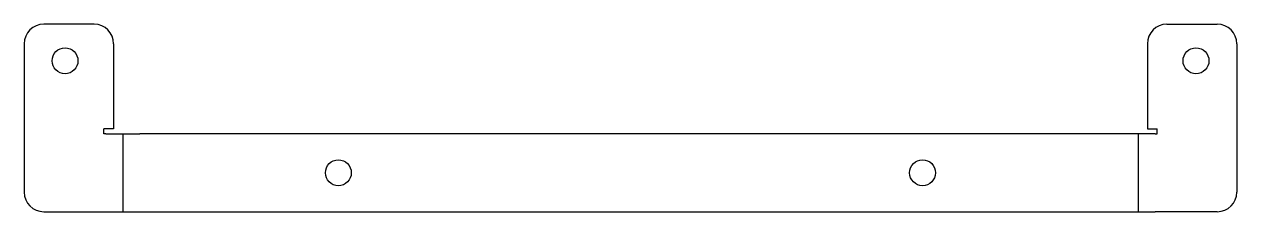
# Model space of a CAD drawing. Header units: inches. Extents: x 4.1 to 16.5, y 7 to 8.9.
import ezdxf

# ---------------------------------------------------------------- set-up
doc = ezdxf.new("R2010")
doc.units = ezdxf.units.IN
doc.header["$LTSCALE"] = 1.21
doc.header["$MEASUREMENT"] = 0
doc.layers.get('0').update_dxf_attribs({"linetype": 'CONTINUOUS'})
doc.layers.add('02___PRT_ALL_AXES', color=7, linetype='CONTINUOUS')

msp = doc.modelspace()

# ---------------------------------------------------------------- linework, layer by layer
at = {"color": 7, "linetype": 'Continuous'}
for p, q in [((4.8, 8.9), (4.282, 8.9)), ((15.817, 8.9), (16.335, 8.9)), ((4.082, 8.7), (4.082, 7.175)), ((5, 8.7), (5, 7.825)), ((15.617, 8.7), (15.617, 7.825)), ((16.535, 8.7), (16.535, 7.175)), ((4.9, 7.775), (4.9, 7.825)), ((5, 7.825), (4.9, 7.825)), ((4.92, 7.775), (4.9, 7.775)), ((5.095, 7.775), (5.095, 6.975)), ((15.346, 7.775), (5.27, 7.775)), ((15.521, 7.775), (15.521, 6.975)), ((15.617, 7.825), (15.717, 7.825)), ((15.697, 7.775), (15.717, 7.775)), ((15.717, 7.775), (15.717, 7.825)), ((4.282, 6.975), (4.92, 6.975)), ((5.27, 6.975), (15.346, 6.975)), ((16.335, 6.975), (15.697, 6.975))]:
    msp.add_line(p, q, dxfattribs=at)
for centre, start, end in [((4.282, 8.7), 90, 180), ((4.8, 8.7), 0, 90), ((15.817, 8.7), 90, 180), ((16.335, 8.7), 0, 90), ((4.282, 7.175), 180, 270), ((16.335, 7.175), 270, 360)]:
    msp.add_arc(centre, 0.2, start, end, dxfattribs=at)
at = {"layer": '02___PRT_ALL_AXES', "color": 7, "linetype": 'Continuous'}
for p, q in [((4.92, 7.775), (5.27, 7.775)), ((15.697, 7.775), (15.346, 7.775)), ((4.92, 6.975), (5.27, 6.975)), ((15.346, 6.975), (15.697, 6.975))]:
    msp.add_line(p, q, dxfattribs=at)
for centre in [(4.501, 8.525), (16.116, 8.525), (7.308, 7.375), (13.308, 7.375)]:
    msp.add_circle(centre, 0.133, dxfattribs=at)

doc.saveas('drawing.dxf')
